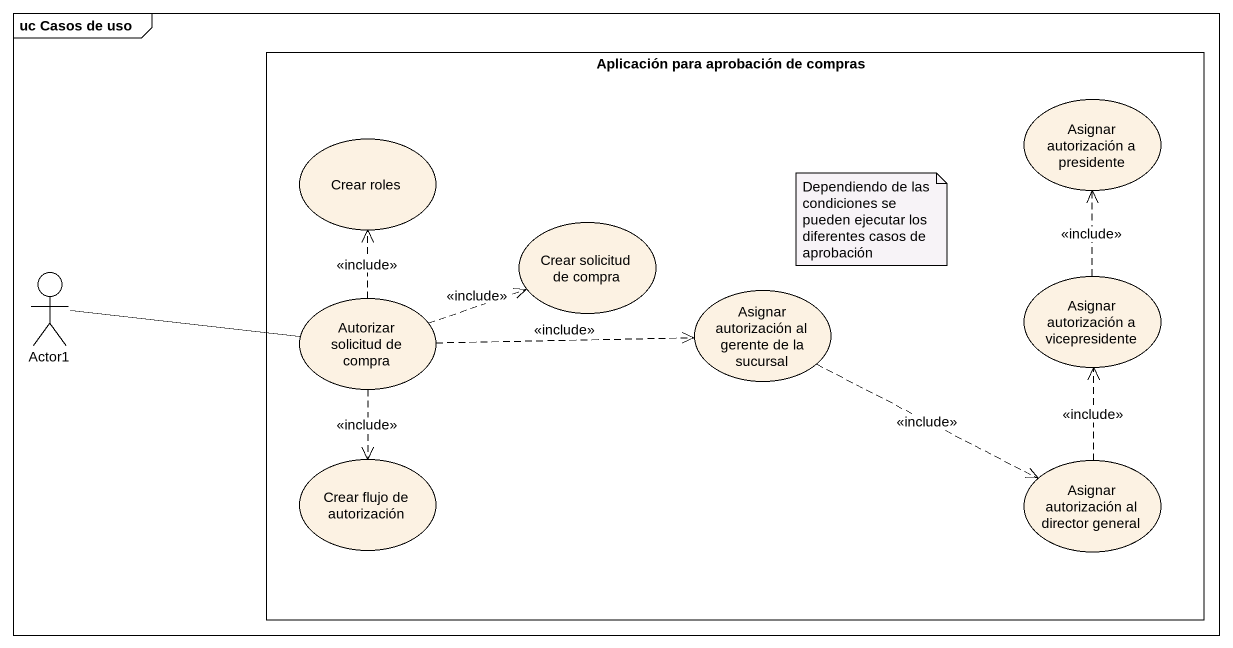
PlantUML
@startuml
mainframe uc Casos de uso
rectangle "Aplicación para aprobación de compras" as Aplicación_para_aprobación {
  usecase "Crear roles" as Crear_roles
  usecase "Asignar autorización a presidente" as Asignar_autorización_a
  usecase "Crear solicitud de compra" as Crear_solicitud_de_compra
  usecase "Autorizar solicitud de compra" as Autorizar_solicitud_de
  usecase "Asignar autorización al gerente de la sucursal" as Asignar_autorización_al
  usecase "Asignar autorización a vicepresidente" as Asignar_autorización_a_2
  usecase "Crear flujo de autorización" as Crear_flujo_de_autorización
  usecase "Asignar autorización al director general" as Asignar_autorización_al_2
}
actor Actor1
Actor1 -right- Autorizar_solicitud_de
Autorizar_solicitud_de .up.> Crear_roles : <<include>>
Autorizar_solicitud_de .right.> Crear_solicitud_de_compra : <<include>>
Autorizar_solicitud_de .right.> Asignar_autorización_al : <<include>>
Autorizar_solicitud_de ..> Crear_flujo_de_autorización : <<include>>
Asignar_autorización_al .right.> Asignar_autorización_al_2 : <<include>>
Asignar_autorización_a_2 .up.> Asignar_autorización_a : <<include>>
Asignar_autorización_al_2 .up.> Asignar_autorización_a_2 : <<include>>
note as N1
  Dependiendo de las condiciones se pueden ejecutar los diferentes casos de aprobación
end note
@enduml
